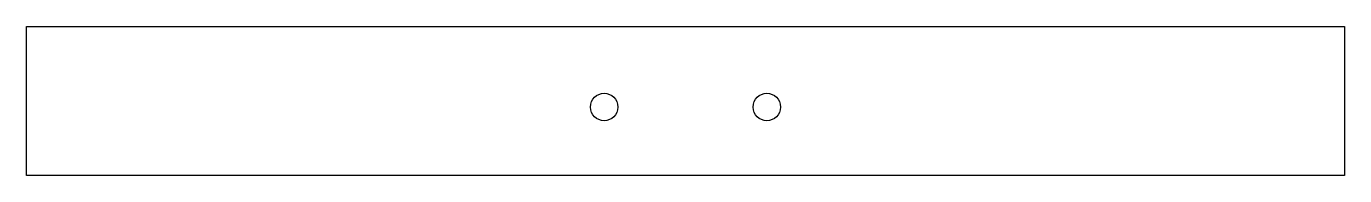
# Model space of a CAD drawing. Header units: inches. Extents: x -77 to 77, y -9 to 9.
import ezdxf

# ---------------------------------------------------------------- set-up
doc = ezdxf.new("R2010")
doc.units = ezdxf.units.IN
doc.header["$MEASUREMENT"] = 0
doc.layers.add('windblocker', color=7, linetype='Continuous')

msp = doc.modelspace()

# ---------------------------------------------------------------- linework, layer by layer
at = {"layer": 'windblocker'}
msp.add_lwpolyline([(-77, -8.7), (-77, 8.7), (77, 8.7), (77, -8.7)], close=True, dxfattribs=at)
for centre in [(-9.5, -0.7), (9.5, -0.7)]:
    msp.add_circle(centre, 1.6, dxfattribs=at)

doc.saveas('drawing.dxf')
